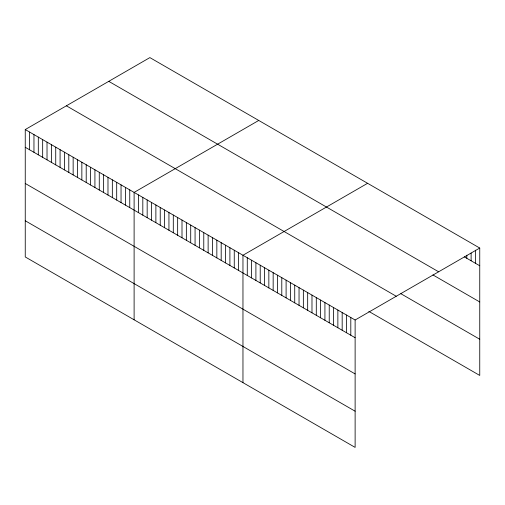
<?xml version="1.0" encoding="UTF-8"?>
<svg xmlns="http://www.w3.org/2000/svg" width="505" height="505" viewBox="0 0 505 505"><rect width="100%" height="100%" fill="white"/><g stroke="black" fill="none" stroke-linecap="round" stroke-linejoin="round"><path stroke-width="0.76" d="M25.25 129.558L355.122 320.006L355.122 447.398L25.25 256.95L25.25 129.558L149.878 57.602L479.75 248.05L479.75 375.442L368.827 311.402M258.737 120.449L134.109 192.405L134.109 319.798M367.596 183.296L242.962 255.252L242.962 382.645M355.122 320.006L479.75 248.05M464.341 256.875L479.75 265.769M108.752 81.343L438.624 271.791M432.918 274.922L479.75 301.965M400.869 293.714L479.75 339.253M66.376 105.81L396.248 296.258M25.25 147.277L355.122 337.725M25.25 183.466L355.122 373.921M25.25 220.761L355.122 411.209M475.439 250.183L475.439 263.282M471.121 253.087L471.121 260.788M466.809 255.214L466.809 258.301M350.805 317.512L350.805 335.238M346.493 315.025L346.493 332.745M342.175 312.532L342.175 330.251M337.864 310.045L337.864 327.764M333.552 307.551L333.552 325.27M329.235 305.064L329.235 322.783M324.923 302.571L324.923 320.29M320.612 300.077L320.612 317.803M316.294 297.59L316.294 315.309M311.983 295.097L311.983 312.822M307.671 292.61L307.671 310.329M303.353 290.116L303.353 307.842M299.042 287.629L299.042 305.348M294.731 285.136L294.731 302.861M290.413 282.649L290.413 300.368M286.101 280.155L286.101 297.881M281.79 277.668L281.79 295.387M277.472 275.175L277.472 292.9M273.161 272.687L273.161 290.407M268.843 270.194L268.843 287.913M264.532 267.707L264.532 285.426M260.22 265.213L260.22 282.933M255.902 262.72L255.902 280.445M251.591 260.233L251.591 277.952M247.28 257.739L247.28 275.465M238.612 252.74L238.612 270.459M234.257 250.221L234.257 267.947M229.901 247.709L229.901 265.434M225.546 245.196L225.546 262.916M221.19 242.684L221.19 260.403M216.841 240.165L216.841 257.891M212.485 237.653L212.485 255.379M208.129 235.141L208.129 252.86M203.774 232.628L203.774 250.347M199.418 230.11L199.418 247.835M195.069 227.597L195.069 245.323M190.713 225.085L190.713 242.804M186.358 222.572L186.358 240.292M182.002 220.054L182.002 237.779M177.653 217.541L177.653 235.267M173.297 215.029L173.297 232.748M168.941 212.517L168.941 230.236M164.586 209.998L164.586 227.723M160.23 207.486L160.23 225.211M155.881 204.973L155.881 222.692M151.525 202.461L151.525 220.18M147.17 199.942L147.17 217.668M142.814 197.43L142.814 215.155M138.458 194.917L138.458 212.637M129.753 189.893L129.753 207.612M125.398 187.374L125.398 205.099M121.042 184.862L121.042 202.581M116.693 182.349L116.693 200.068M112.337 179.837L112.337 197.556M107.982 177.318L107.982 195.044M103.626 174.806L103.626 192.525M99.27 172.293L99.27 190.013M94.921 169.781L94.921 187.5M90.565 167.262L90.565 184.988M86.21 164.75L86.21 182.469M81.854 162.238L81.854 179.957M77.499 159.725L77.499 177.444M73.149 157.206L73.149 174.932M68.794 154.694L68.794 172.413M64.438 152.182L64.438 169.901M60.082 149.669L60.082 167.389M55.733 147.151L55.733 164.876M51.377 144.638L51.377 162.364M47.022 142.126L47.022 159.845M42.666 139.614L42.666 157.333M38.311 137.095L38.311 154.82M33.961 134.582L33.961 152.308M29.606 132.07L29.606 149.789"/></g></svg>
